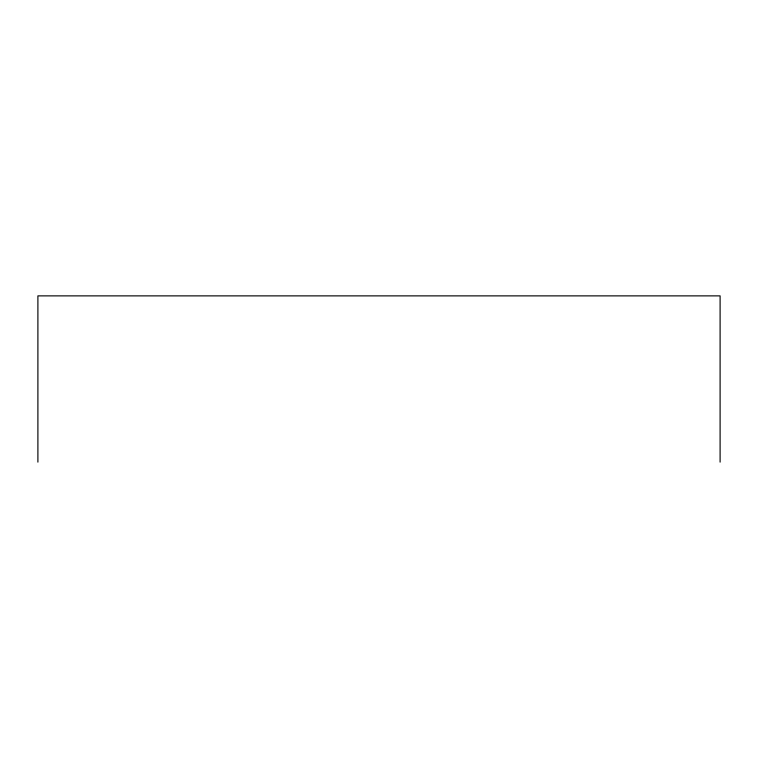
<?xml version="1.0" encoding="UTF-8"?>
<svg xmlns="http://www.w3.org/2000/svg" width="758" height="758" viewBox="0 0 758 758"><rect width="100%" height="100%" fill="white"/><g stroke="black" fill="none" stroke-linecap="round" stroke-linejoin="round"><path stroke-width="1.14" d="M720.1 462.124L720.1 295.876L37.9 295.876L37.9 462.124"/></g></svg>
